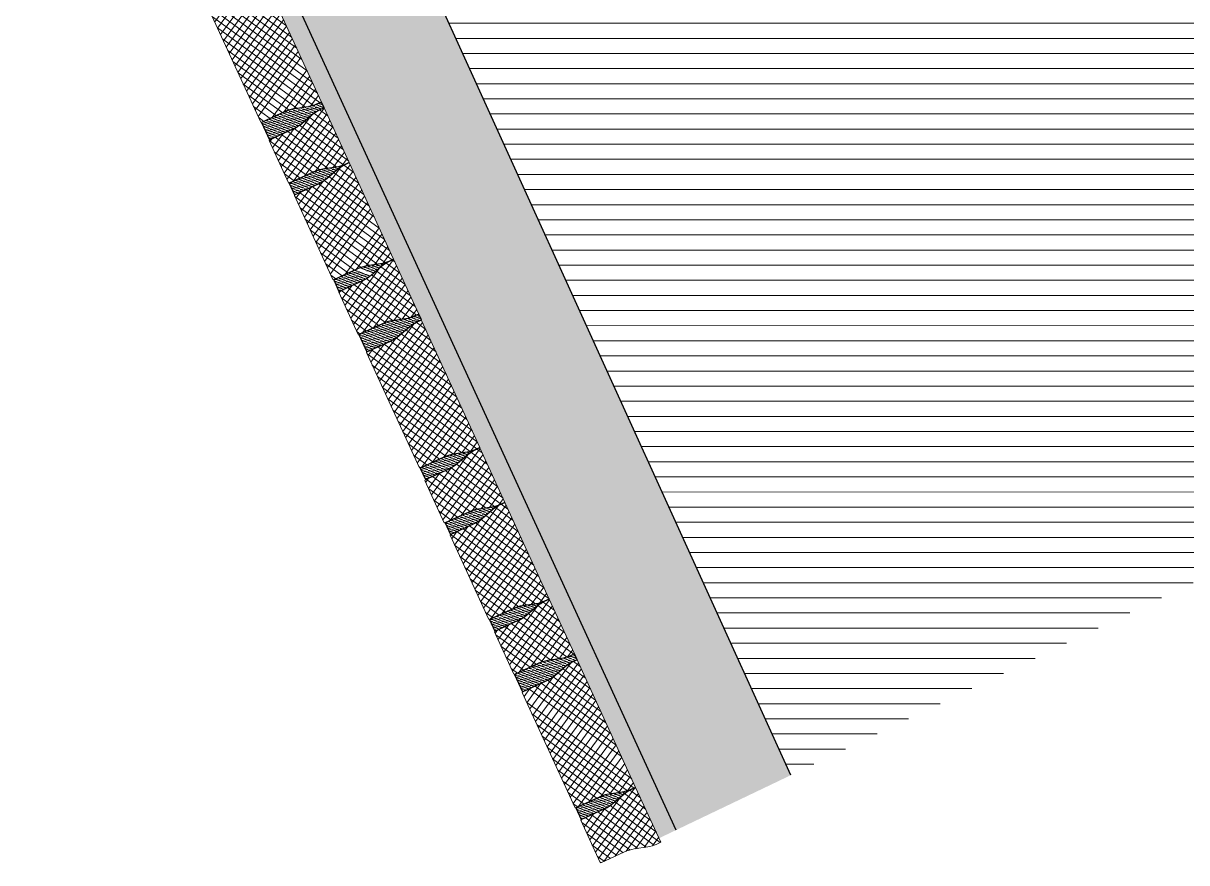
# Model space of a CAD drawing. Header units: metres. Extents: x 678805 to 1359287, y 2747329 to 5497370.
# Drawn here: x 679480.087 to 679481.92, y 2747428.498 to 2747429.82 of the extents above; entities that cross this region are included whole.
import ezdxf

# ---------------------------------------------------------------- set-up
doc = ezdxf.new("R2010")
doc.units = ezdxf.units.M
doc.layers.add('02-L-Waterfeatures 01', color=7, linetype='Continuous', true_color=0x4da6ff)
doc.layers.add('XREF_MON_WATERFEATURE$0$EIT_3 TR sorra', color=7, linetype='Continuous', true_color=0xd8ceb0)
doc.layers.add('XREF_MON_WATERFEATURE$0$-aux', color=50, linetype='Continuous', plot=False)
doc.layers.add('XREF_MON_WATERFEATURE$0$00_Aux', color=6, linetype='Continuous', plot=False)
for name, color, linetype, lineweight in [('XREF_MON_WATERFEATURE$0$1-CM', 7, 'Continuous', 0), ('XREF_MON_WATERFEATURE$0$3-TR Formigó', 252, 'Continuous', 0), ('XREF_MON_WATERFEATURE$0$3-TR terra compactada', 45, 'Continuous', 0)]:
    doc.layers.add(name, color=color, linetype=linetype, lineweight=lineweight)
doc.layers.add('XREF_MON_WATERFEATURE$0$3-TR tot_u', color=7, linetype='Continuous', lineweight=5, true_color=0x787878)
pattern_1 = [(28.36651767412221, (-0.006799234542995691, 0.0001065982505679131), (-0.004525423527668643, 0.00838129864014062), []), (118.3665176741222, (-0.006799234542995691, 0.0001065982505679131), (-0.00838129864014062, -0.004525423527668642), [])]
pattern_2 = [(43.53433976174453, (-27.94770544674248, -69.35027477773838), (0.001979249829790591, 0.006588501200225766), [0.008532812500000065, -0.001706562500000014, 0, -0.001706562500000014])]
pattern_3 = [(43.53433976174453, (-28.53628187719733, -69.34070813725702), (0.001979249829790591, 0.006588501200225766), [0.008532812500000065, -0.001706562500000014, 0, -0.001706562500000014])]

# ---------------------------------------------------------------- blocks, each defined once
blk = doc.blocks.new('XREF_MON_WATERFEATURE$0$Long Section P3')
at = {"layer": 'XREF_MON_WATERFEATURE$0$3-TR Formigó'}
h = blk.add_hatch(dxfattribs=at)
h.set_pattern_fill('ANSI37', color=256, scale=0.002999999999999998, angle=-16.63348232587779, style=0)
h.set_pattern_definition([(28.36651767412221, (-1.772610017564148, 0.02812982979230583), (-0.004525423527668643, 0.00838129864014062), []), (118.3665176741222, (-1.772610017564148, 0.02812982979230583), (-0.00838129864014062, -0.004525423527668642), [])])
edge = h.paths.add_edge_path()
edge.add_line((-0.9119346775114536, 0.451688488246873), (-0.911806199233979, 0.4598832631018013))
edge.add_arc((-0.9602178065106273, 0.4606422570068389), 0.04841755630394907, 359.1017942285715, 375.1008133549603)
edge.add_line((-0.913472160231322, 0.4732559125404805), (-0.9190929541364312, 0.4940863186493516))
edge.add_arc((-0.8639216283336282, 0.5089735242072493), 0.05714458962145588, 179.101793448223, 195.1008125745054, ccw=False)
edge.add_line((-0.9210591954179108, 0.5098693238105625), (-0.9204145148396492, 0.550989544717595))
edge.add_line((-0.9204145153053105, 0.5509895449504256), (-0.9212116245180368, 0.5510020428337157))
edge.add_line((-0.9212116249836981, 0.551002042600885), (-0.9211983918212354, 0.5518460154999048))
edge.add_line((-0.9211983913555741, 0.5518460157327354), (-0.994487180840224, 0.5529950321651995))
edge.add_line((-0.9944871813058853, 0.5529950319323689), (-0.9945004098117352, 0.5521510574035347))
edge.add_line((-0.9945004088804126, 0.5521510576363653), (-0.9952975171618164, 0.5521635585464537))
edge.add_line((-0.9952975171618164, 0.5521635583136231), (-0.9959421968087554, 0.5110433343797922))
edge.add_arc((-1.053079766221344, 0.5119391372427344), 0.0571445905328893, 343.1027714753686, 359.1017906016511, ccw=False)
edge.add_line((-0.9984022420831025, 0.4953297239262611), (-1.004673267714679, 0.4746857543941587))
edge.add_arc((-0.9583460101857781, 0.4606129133608192), 0.04841755528041929, 163.1027806995002, 179.1017998258892)
edge.add_line((-1.006757615599781, 0.461371902609244), (-1.006886092480272, 0.4531771312467754))
edge.add_line((-1.006886092480272, 0.453177131479606), (-0.9119346775114536, 0.4516884887125343))
h = blk.add_hatch(dxfattribs=at)
h.set_pattern_fill('ANSI37', color=256, scale=0.002999999999999998, angle=-16.63348232587779, style=0)
h.set_pattern_definition(pattern_1)
edge = h.paths.add_edge_path()
edge.add_line((-0.9119346747174859, 0.451688491506502), (-0.9118061996996403, 0.4598832628689706))
edge.add_arc((-0.8633945910260081, 0.459124268963933), 0.04841755770966581, 163.1027751376676, 179.1017942640566, ccw=False)
edge.add_line((-0.9097218504175544, 0.4731971158180386), (-0.9034508229233325, 0.4938410832546651))
edge.add_arc((-0.9581283498555422, 0.510450487723574), 0.05714459171840944, 343.1027801510499, 359.1017992773324)
edge.add_line((-0.9009907790459692, 0.5095546937081963), (-0.9003460989333689, 0.5506749146152288))
edge.add_line((-0.9003460998646915, 0.5506749146152288), (-0.8995489915832877, 0.5506624181289226))
edge.add_line((-0.8995489915832877, 0.5506624183617532), (-0.8995357602834702, 0.5515063919592649))
edge.add_line((-0.8995357602834702, 0.5515063924249262), (-0.6999888336285949, 0.5483779087662697))
edge.add_line((-0.6999888331629336, 0.5483779083006084), (-0.7000020653940737, 0.5475339340046048))
edge.add_line((-0.700002065859735, 0.5475339340046048), (-0.6992049589753151, 0.5475214403122663))
edge.add_line((-0.6992049585096538, 0.5475214400794357), (-0.699849636759609, 0.5064012166112661))
edge.add_arc((-0.6427120710723102, 0.5055054121185094), 0.05714458817085271, 179.1017885580582, 195.1008076843406)
edge.add_line((-0.6978833973407745, 0.4906182114500552), (-0.6922626043669879, 0.4697878009174019))
edge.add_arc((-0.7390082469210029, 0.4571741465479136), 0.04841755298349854, -0.8982052819158071, 15.10081384447318, ccw=False)
edge.add_line((-0.6905966433696449, 0.4564151528757066), (-0.6907251202501357, 0.4482203817460686))
edge.add_line((-0.6907251197844744, 0.4482203817460686), (-0.9119346742518246, 0.451688491506502))
h = blk.add_hatch(dxfattribs=at)
h.set_pattern_fill('ANSI37', color=256, scale=0.002999999999999998, angle=-16.63348232587779, style=0)
h.set_pattern_definition(pattern_1)
edge = h.paths.add_edge_path()
edge.add_line((-0.6807263498194516, 0.4480636317748576), (-0.6805978720076382, 0.4562584038358182))
edge.add_arc((-0.6321862614713609, 0.4554994085337967), 0.04841756044782791, 163.1027736409855, 179.1017927673744, ccw=False)
edge.add_line((-0.6785135227255523, 0.4695722570177168), (-0.6722424975596368, 0.4902162237558514))
edge.add_arc((-0.726920020300895, 0.5068256321828812), 0.05714458893010552, 343.1027763175358, 359.1017954438183)
edge.add_line((-0.6697824541479349, 0.5059298344422132), (-0.669137773104012, 0.547050055814907))
edge.add_line((-0.669137773104012, 0.547050055814907), (-0.6683406657539308, 0.547037560492754))
edge.add_line((-0.6683406648226082, 0.5470375602599233), (-0.6683274335227907, 0.5478815319947898))
edge.add_line((-0.6683274335227907, 0.5478815317619592), (-0.5950386459007859, 0.5467325143981725))
edge.add_line((-0.5950386463664472, 0.5467325146310031), (-0.5950518772006035, 0.5458885414991528))
edge.add_line((-0.5950518767349422, 0.5458885410334915), (-0.594254769384861, 0.5458760471083224))
edge.add_line((-0.594254769384861, 0.545876047341153), (-0.5948994504287839, 0.5047558245714754))
edge.add_arc((-0.5377618791535497, 0.5038600265979767), 0.057144593148737, 179.1017946980857, 195.1008138243681)
edge.add_line((-0.5929332091473043, 0.4889728182461113), (-0.587312416639179, 0.4681424077134579))
edge.add_arc((-0.6340580615215003, 0.4555287542752922), 0.04841755443689352, -0.898207491329515, 15.100811635059415, ccw=False)
edge.add_line((-0.5856464556418359, 0.4547697592061013), (-0.5857749325223267, 0.4465749887749553))
edge.add_line((-0.5857749325223267, 0.4465749887749553), (-0.6807263498194516, 0.4480636320076883))
h = blk.add_hatch(dxfattribs=at)
h.set_pattern_fill('ANSI37', color=256, scale=0.002999999999999998, angle=-16.63348232587779, style=0)
h.set_pattern_definition(pattern_1)
edge = h.paths.add_edge_path()
edge.add_line((-0.585774932987988, 0.4465749973896891), (-0.5856464542448521, 0.4547697687521577))
edge.add_arc((-0.5372348460368812, 0.4540107783395797), 0.04841755801858126, 163.1027792028177, 179.1017983292067, ccw=False)
edge.add_line((-0.5835621054284275, 0.4680836217012256), (-0.5772910797968507, 0.4887275886721909))
edge.add_arc((-0.6319686067290604, 0.5053369968663901), 0.05714459140949391, 343.1027767067233, 359.1017958330057)
edge.add_line((-0.57483103685081, 0.5044411993585527), (-0.5741863558068871, 0.5455614202655852))
edge.add_line((-0.5741863558068871, 0.5455614200327545), (-0.5733892484568059, 0.5455489233136177))
edge.add_line((-0.5733892489224672, 0.5455489235464483), (-0.5733760176226497, 0.5463928957469761))
edge.add_line((-0.5733760171569884, 0.5463928959798068), (-0.4275680645368993, 0.5441069300286472))
edge.add_line((-0.427568064071238, 0.5441069297958165), (-0.4275812963023782, 0.5432629543356597))
edge.add_line((-0.4275812963023782, 0.5432629545684904), (-0.4267841880209744, 0.5432504632044584))
edge.add_line((-0.4267841884866357, 0.5432504627387971), (-0.4274288695305586, 0.5021302385721356))
edge.add_arc((-0.3702913015149534, 0.5012344371061772), 0.0571445894146258, 179.1017917836053, 195.1008109098877)
edge.add_line((-0.4254626287147403, 0.486347233178094), (-0.4198418357409537, 0.4655168221797794))
edge.add_arc((-0.4665874801576138, 0.4529031673446298), 0.0484175546437238, -0.8982055266722, 15.100813599716787, ccw=False)
edge.add_line((-0.4181758752092719, 0.4521441736724228), (-0.418304352555424, 0.4439494046382606))
edge.add_line((-0.4183043516241014, 0.44394940440543), (-0.585774932987988, 0.4465749971568584))
h = blk.add_hatch(dxfattribs=at)
h.set_pattern_fill('ANSI37', color=256, scale=0.002999999999999998, angle=-16.63348232587779, style=0)
h.set_pattern_definition(pattern_1)
edge = h.paths.add_edge_path()
edge.add_line((-0.4183043516241014, 0.44394940440543), (-0.4181758756749332, 0.4521441750694066))
edge.add_arc((-0.3697642618790269, 0.4513851790688932), 0.04841756401245283, 163.1027722974158, 179.1017914238047, ccw=False)
edge.add_line((-0.4160915254615247, 0.4654580294154584), (-0.4098204993642867, 0.486101996852085))
edge.add_arc((-0.4644980211742222, 0.5027114062104374), 0.05714458753595363, 343.1027744007786, 359.1017935270611)
edge.add_line((-0.4073604550212622, 0.5018156066071242), (-0.4067157739773393, 0.5429358265828341))
edge.add_line((-0.4067157744430006, 0.5429358265828341), (-0.4059186684899032, 0.5429233317263424))
edge.add_line((-0.4059186680242419, 0.5429233314935118), (-0.4059054362587631, 0.5437673029955477))
edge.add_line((-0.4059054367244244, 0.5437673032283783), (-0.3326166491024196, 0.5426182872615755))
edge.add_line((-0.3326166486367583, 0.5426182870287448), (-0.3326298794709146, 0.5417743118014187))
edge.add_line((-0.3326298799365759, 0.5417743118014187), (-0.3318327725864947, 0.5417618199717253))
edge.add_line((-0.3318327721208334, 0.5417618204373866), (-0.3324774536304176, 0.5006415958050638))
edge.add_arc((-0.2753398879431188, 0.4997457962017506), 0.05714458796123079, 179.1017936556006, 195.100812781883)
edge.add_line((-0.330511212348938, 0.4848585906438529), (-0.3248904189094901, 0.4640281801111996))
edge.add_arc((-0.3716360619291663, 0.45141452527605), 0.04841755298349854, -0.8982052819158071, 15.10081384447318, ccw=False)
edge.add_line((-0.3232244588434696, 0.4506555313710123), (-0.3233529371209443, 0.442460760474205))
edge.add_line((-0.3233529361896217, 0.4424607607070357), (-0.4183043516241014, 0.44394940440543))
h = blk.add_hatch(dxfattribs=at)
h.set_pattern_fill('ANSI37', color=256, scale=0.002999999999999998, angle=-16.63348232587779, style=0)
h.set_pattern_definition(pattern_1)
edge = h.paths.add_edge_path()
edge.add_line((-0.3233582451939583, 0.4421218503266573), (-0.3232297697104514, 0.4503166219219565))
edge.add_arc((-0.2748181605711579, 0.449557629879564), 0.04841755827735494, 163.1027772467988, 179.1017963731877, ccw=False)
edge.add_line((-0.3211454199627042, 0.4636304744053632), (-0.3148743924684823, 0.4842744411434978))
edge.add_arc((-0.3695519212633371, 0.5008838463108987), 0.05714459254487207, 343.1027802807791, 359.1017994070615)
edge.add_line((-0.3124143509194255, 0.4999880527611822), (-0.3117696703411639, 0.541108273435384))
edge.add_line((-0.3117696698755026, 0.5411082732025534), (-0.3109725625254214, 0.5410957769490778))
edge.add_line((-0.3109725629910827, 0.5410957771819085), (-0.3109593312256038, 0.5419397505465895))
edge.add_line((-0.3109593307599425, 0.5419397505465895), (-0.1114124041050673, 0.5388112671207637))
edge.add_line((-0.1114124041050673, 0.5388112671207637), (-0.1114256363362074, 0.5379672925919294))
edge.add_line((-0.1114256363362074, 0.5379672925919294), (-0.1106285289861262, 0.5379547986667603))
edge.add_line((-0.1106285294517875, 0.5379547986667603), (-0.1112732086330652, 0.4968345758970826))
edge.add_arc((-0.05413564015179873, 0.4959387741982937), 0.05714459024473824, 179.1017916799165, 195.1008108061988)
edge.add_line((-0.1093069668859243, 0.4810515700373799), (-0.1036861734464765, 0.4602211599703878))
edge.add_arc((-0.1504318178631365, 0.4476075102575123), 0.04841755319312033, -0.8982112982660055, 15.100807828122981, ccw=False)
edge.add_line((-0.1020202143117785, 0.4468485114630312), (-0.102148690726608, 0.4386537407990545))
edge.add_line((-0.1021486911922693, 0.4386537412647158), (-0.3233582456596196, 0.4421218505594879))
h = blk.add_hatch(dxfattribs=at)
h.set_pattern_fill('ANSI37', color=256, scale=0.002999999999999998, angle=-16.63348232587779, style=0)
h.set_pattern_definition(pattern_1)
edge = h.paths.add_edge_path()
edge.add_line((-0.09214991983026266, 0.4384969903621823), (-0.09202144294977188, 0.4466917628888041))
edge.add_arc((-0.04360983101651073, 0.4459327661897987), 0.04841756153306448, 163.102771838079, 179.1017909644679, ccw=False)
edge.add_line((-0.08993709273636341, 0.4600056160707027), (-0.08366606710478663, 0.4806495828088373))
edge.add_arc((-0.1383435884490609, 0.4972589889075607), 0.05714458701840605, 343.1027777153764, 359.1017968416588)
edge.add_line((-0.08120602369308472, 0.4963631925638765), (-0.08056134264916182, 0.5374834144022316))
edge.add_line((-0.08056134264916182, 0.5374834148678929), (-0.0797642357647419, 0.5374709197785705))
edge.add_line((-0.07976423529908061, 0.5374709197785705), (-0.07975100353360176, 0.5383148905821145))
edge.add_line((-0.07975100446492434, 0.5383148903492838), (-0.006462216842919588, 0.5371658734511584))
edge.add_line((-0.006462216377258301, 0.5371658734511584), (-0.00647544814273715, 0.536321900319308))
edge.add_line((-0.006475448608398438, 0.5363219000864774), (-0.005678340792655945, 0.5363094063941389))
edge.add_line((-0.005678340792655945, 0.5363094063941389), (-0.006323020905256266, 0.4951891836244612))
edge.add_arc((0.05081455130130053, 0.4942933816928416), 0.05714459273507618, 179.1017913688502, 195.1008104951327)
edge.add_line((-0.004356779158115387, 0.4794061777647585), (0.001264014281332495, 0.4585757672321051))
edge.add_arc((-0.04548163153231144, 0.4459621149580926), 0.04841755506017584, -0.8982095783650266, 15.100809548023904, ccw=False)
edge.add_line((0.002929973881691694, 0.4452031182590872), (0.002801496535539627, 0.4370083478279412))
edge.add_line((0.002801496535539627, 0.4370083475951105), (-0.09214991983026266, 0.4384969903621823))
h = blk.add_hatch(dxfattribs=at)
h.set_pattern_fill('ANSI37', color=256, scale=0.002999999999999998, angle=-16.63348232587779, style=0)
h.set_pattern_definition(pattern_1)
edge = h.paths.add_edge_path()
edge.add_line((0.002801496535539627, 0.4370083562098444), (0.002929974813014269, 0.4452031273394823))
edge.add_arc((0.05134158488363028, 0.4444441350642592), 0.04841755910381773, 163.1027773999109, 179.1017965262999, ccw=False)
edge.add_line((0.005014324095100164, 0.4585169802885503), (0.01128534926101565, 0.4791609474923462))
edge.add_arc((-0.0433921767398715, 0.4957703535910696), 0.05714459115072004, 343.102778364022, 359.1017974903045)
edge.add_line((0.013745391741395, 0.4948745586443692), (0.01439007325097919, 0.5359947797842324))
edge.add_line((0.01439007371664047, 0.5359947797842324), (0.01518718106672168, 0.5359822830650955))
edge.add_line((0.01518718060106039, 0.5359822830650955), (0.01520041190087795, 0.5368262550327927))
edge.add_line((0.01520041190087795, 0.5368262545671314), (0.1610083649866283, 0.5345402881503105))
edge.add_line((0.1610083654522896, 0.5345402883831412), (0.1609951322898269, 0.5336963138543069))
edge.add_line((0.1609951318241656, 0.5336963136214763), (0.1617922401055694, 0.533683821093291))
edge.add_line((0.1617922401055694, 0.5336838213261217), (0.1611475595273077, 0.4925635973922908))
edge.add_arc((0.2182851261459291, 0.4916677961591631), 0.0571445877544003, 179.1017919909827, 195.1008111172652)
edge.add_line((0.1631138008087873, 0.4767805926967412), (0.1687345937825739, 0.4559501821640879))
edge.add_arc((0.1219889475032687, 0.4433365266304463), 0.0484175563039491, -0.8982057714284792, 15.10081335496028, ccw=False)
edge.add_line((0.170400554779917, 0.4425775327254087), (0.1702720778994262, 0.4343827632255852))
edge.add_line((0.1702720774337649, 0.4343827629927546), (0.00280149606987834, 0.4370083559770137))
h = blk.add_hatch(dxfattribs=at)
h.set_pattern_fill('ANSI37', color=256, scale=0.002999999999999998, angle=-16.63348232587779, style=0)
h.set_pattern_definition(pattern_1)
edge = h.paths.add_edge_path()
edge.add_line((0.1702720774337649, 0.4343827629927546), (0.1704005533829331, 0.4425775341223925))
edge.add_arc((0.2188121690414846, 0.4418185378890485), 0.04841756401245283, 163.1027722974158, 179.1017914238047, ccw=False)
edge.add_line((0.1724849049933255, 0.4558913882356137), (0.1787559315562248, 0.4765353554394096))
edge.add_arc((0.1240784078836441, 0.4931447606068105), 0.05714458675963244, 343.1027793726752, 359.1017984989577)
edge.add_line((0.1812159731052816, 0.4922489651944488), (0.1818606550805271, 0.5333691854029894))
edge.add_line((0.1818606555461884, 0.53336918563582), (0.182657761964947, 0.5333566903136671))
edge.add_line((0.1826577614992857, 0.5333566903136671), (0.1826709918677807, 0.5342006622813642))
edge.add_line((0.182670992333442, 0.5342006625141948), (0.2559597813524306, 0.5330516460817307))
edge.add_line((0.2559597813524306, 0.5330516458489001), (0.2559465491212904, 0.5322076710872352))
edge.add_line((0.2559465491212904, 0.5322076708544046), (0.2567436574026942, 0.53219517855905))
edge.add_line((0.2567436574026942, 0.53219517855905), (0.25609897589311, 0.4910749541595578))
edge.add_arc((0.3132365425117314, 0.4901791547890753), 0.05714458796123062, 179.1017936556006, 195.100812781883)
edge.add_line((0.2580652171745896, 0.4752919494640082), (0.2636860096827149, 0.4544615386985242))
edge.add_arc((0.216940370388329, 0.4418478824663907), 0.04841755069999099, -0.8982029501236752, 15.100816176265312, ccw=False)
edge.add_line((0.2653519711457193, 0.4410888913553208), (0.2652234933339059, 0.4328941206913441))
edge.add_line((0.2652234928682446, 0.4328941202256829), (0.1702720774337649, 0.4343827629927546))
h = blk.add_hatch(dxfattribs=at)
h.set_pattern_fill('ANSI37', color=256, scale=0.002999999999999998, angle=-16.63348232587779, style=0)
h.set_pattern_definition(pattern_1)
edge = h.paths.add_edge_path()
edge.add_line((0.2752222656272352, 0.4327373600099236), (0.2753507415764034, 0.4409321320708841))
edge.add_arc((0.3237623474560678, 0.440173136536032), 0.04841755466258845, 163.1027725691995, 179.1017916955885, ccw=False)
edge.add_line((0.2774350922554731, 0.4542459838557988), (0.2837061183527112, 0.4748899512924254))
edge.add_arc((0.2290285914205015, 0.4914993615821004), 0.05714459249473017, 343.1027751791537, 359.1017943054361)
edge.add_line((0.2861661622300744, 0.4906035622116178), (0.2868108423426747, 0.5317237831186503))
edge.add_line((0.2868108423426747, 0.531723783351481), (0.2876079496927559, 0.5317112863995135))
edge.add_line((0.2876079492270947, 0.5317112866323441), (0.2876211800612509, 0.5325552590657026))
edge.add_line((0.2876211805269122, 0.5325552588328719), (0.4871681081131101, 0.5294267758727074))
edge.add_line((0.4871681076474488, 0.5294267756398767), (0.4871548758819699, 0.5285828022751957))
edge.add_line((0.4871548768132925, 0.5285828022751957), (0.4879519841633737, 0.5285703085828573))
edge.add_line((0.4879519832320511, 0.5285703085828573), (0.4873073021881282, 0.4874500853475183))
edge.add_arc((0.5444448729977012, 0.4865542852785438), 0.05714459211179382, 179.1017931371567, 195.1008122634391)
edge.add_line((0.4892735444009304, 0.4716670794878155), (0.4948943369090557, 0.4508366687223315))
edge.add_arc((0.4481486938893795, 0.4382230141200125), 0.04841755298349854, -0.8982052819158071, 15.10081384447318, ccw=False)
edge.add_line((0.4965602969750762, 0.4374640202149749), (0.4964318205602467, 0.4292692497838289))
edge.add_line((0.496431821025908, 0.4292692500166595), (0.2752222660928965, 0.4327373602427542))
at = {"layer": 'XREF_MON_WATERFEATURE$0$3-TR terra compactada'}
h = blk.add_hatch(dxfattribs=at)
h.set_pattern_fill('LINE', color=256, scale=0.007499999999999998, angle=-115.5575462493651, style=0)
h.set_pattern_definition([(244.4424537506349, (0, 2.328306436538696e-10), (0.02148250488437958, -0.01027312708685177), [])])
h.paths.add_polyline_path([(21.2062756465748, 0.8865808742120862), (20.83054227521643, 0.2357915844768286), (15.68991379067302, 0.2357915849424899), (15.3597911875695, -0.3359975351486355), (10.27471554419026, -0.3359909378923476), (9.89259118726477, -0.9077734595630318), (4.270151617005467, -0.9077734604943544), (4.270151616539806, 1.006281063659117), (3.921244190540165, 1.006281063891947), (2.121245155576617, 0.4349742957856506), (2.121245155576617, -0.1980202572885901), (1.170754761435091, -0.1980202568229288), (1.170754756778479, 0.1844504361506552), (0.8449240075424314, 0.1870725806802511), (-1, 0.2227650315035135), (-1.000000000931323, -2.499999999301508), (33.51064929459244, -2.499999999534339), (33.51064929412678, 2.45641784905456), (28.92329469230026, 2.376082728151232), (28.92329469747826, 1.537370169302449), (26.17621750343576, 1.537370156729594), (25.80048412829638, 0.8865808739792556)])
at = {"layer": 'XREF_MON_WATERFEATURE$0$3-TR tot_u'}
h = blk.add_hatch(dxfattribs=at)
h.set_pattern_fill('AR-CONC', color=256, scale=0.0002499999999999997, angle=89.80773971934974)
h.set_pattern_definition([(158.0837823295707, (-46.38690143683925, 32.00601046322845), (-0.01034992793553192, 0.04453325438132491), [0.004762499999999992, -0.05238749999999993]), (103.0837823295707, (-46.38690143683925, 32.00601046322845), (-0.04266987824890729, -0.02320199440512261), [0.003809999999999992, -0.04191014604249987]), (208.5352270295707, (-46.38776392769068, 32.0097215550486), (-0.05301980429632716, 0.0213312604663262), [0.004047502199999992, -0.04452256114999992]), (154.2679823295707, (-46.39897410292178, 32.00206828978844), (-0.0110448357776689, 0.06768474227591344), [0.007143749999999993, -0.07858124999999991]), (204.7193399395706, (-46.39989451039582, 32.00770867732354), (-0.07722404145642281, 0.03721858468592869), [0.006071255784999988, -0.06678390203999984]), (99.26793349957069, (-46.39897410292178, 32.00206828978844), (-0.07722404145457165, 0.0372185846900767), [0.005714991767499991, -0.06286493297999986]), (129.0837823295707, (-46.39792702300474, 32.00909016444348), (0.01253786099205835, 0.04396726557057464), [0.004762499999999995, -0.05238749999999995]), (74.08378232957075, (-46.39792702300474, 32.00909016444348), (-0.04856838864986673, 0.0003939825065855523), [0.003809999999999993, -0.0419099999999999]), (179.5352273295707, (-46.39688220061362, 32.01275410386734), (-0.03603052785750246, 0.04436124792304512), [0.004047502199999997, -0.04452248439999996]), (145.5837823295707, (-46.38690143683925, 32.00601046322845), (-0.0203342630487983, -0.005827617486355467), [0, -0.04140199999999993, 0, -0.04254499999999994, 0, -0.04206874999999993]), (115.5837823295708, (-46.38690143683925, 32.00601046322845), (-0.02899333350613297, 0.008105556212077404), [0, -0.02425699999999995, 0, -0.04044949999999991, 0, -0.01603374999999996]), (75.58378232957075, (-46.38250591279939, 31.992549440125), (-0.009160638869954671, 0.03266778911763505), [0, -0.01587499999999993, 0, -0.04952999999999987, 0, -0.06572249999999974]), (65.58378232957077, (-46.38053482538089, 31.9865131075494), (-0.01753772615486432, 0.03322989185717411), [0, -0.02063749999999998, 0, -0.03289299999999996, 0, -0.04667249999999995])])
h.paths.add_polyline_path([(-0.9999999995343387, 0.4233104879967868), (-1, 0.2227650317363441), (0.8453770782798529, 0.1870638080872595), (0.8538740943185985, 0.3938896975014359)])
at = {"layer": 'XREF_MON_WATERFEATURE$0$EIT_3 TR sorra'}
h = blk.add_hatch(dxfattribs=at)
h.set_pattern_fill('ANSI36', color=256, scale=0.001075000000000009, angle=-1.465660238255363, style=0, double=1)
h.set_pattern_definition(pattern_3)
edge = h.paths.add_edge_path()
edge.add_line((-0.9119347324594855, 0.4516850141808391), (-0.9118062555789948, 0.4598797848448157))
edge.add_arc((-0.8633946478366852, 0.4591207897756249), 0.04841755714280951, 163.102773028675, 179.1017921547869, ccw=False)
edge.add_line((-0.9097219053655863, 0.4731936368625611), (-0.9034508806653321, 0.493837607325986))
edge.add_arc((-0.9581284048035741, 0.5104470138903707), 0.05714458867155889, 343.1027779748667, 359.1017971010851)
edge.add_line((-0.9009908377192914, 0.5095512175466865), (-0.9003461021929979, 0.5506749155465513))
edge.add_line((-0.9003461017273366, 0.5506749160122126), (-0.9204145148396492, 0.5509895451832563))
edge.add_line((-0.9204145153053105, 0.5509895449504256), (-0.9210592489689589, 0.5098658478818834))
edge.add_arc((-0.8639216781593859, 0.5089700461830944), 0.05714459273497541, 179.101791368836, 195.1008104951469)
edge.add_line((-0.9190930076874793, 0.4940828415565193), (-0.9134722137823701, 0.4732524333521724))
edge.add_arc((-0.9602178512141109, 0.4606387810781598), 0.04841754696640919, -0.8982063898376964, 15.100812736375076, ccw=False)
edge.add_line((-0.9118062537163496, 0.4598797867074609), (-0.9119347319938242, 0.4516850137151778))
h = blk.add_hatch(dxfattribs=at)
h.set_pattern_fill('ANSI36', color=256, scale=0.001075000000000009, angle=-1.465660238255363, style=0, double=1)
h.set_pattern_definition(pattern_3)
edge = h.paths.add_edge_path()
edge.add_line((-0.6907251756638288, 0.4482169053517282), (-0.680726405698806, 0.4480601442046463))
edge.add_line((-0.6807264061644673, 0.4480601439718157), (-0.6805979292839766, 0.4562549167312682))
edge.add_arc((-0.6321863266639411, 0.4554959191009402), 0.0484175516163438, 163.1027700008697, 179.1017891269816, ccw=False)
edge.add_line((-0.6785135776735842, 0.469568767817691), (-0.6722425548359752, 0.4902127387467772))
edge.add_arc((-0.726920073851943, 0.5068221490364522), 0.0571445844891033, 343.1027722245949, 359.1017913508133)
edge.add_line((-0.669782510958612, 0.5059263473376632), (-0.669137776363641, 0.5470500565133989))
edge.add_line((-0.669137776363641, 0.5470500567462295), (-0.6992049599066377, 0.547521447064355))
edge.add_line((-0.6992049599066377, 0.547521447064355), (-0.6998496926389635, 0.5063977383542806))
edge.add_arc((-0.6427121227607131, 0.5055019345600158), 0.05714459169803256, 179.101789807907, 195.1008089342178)
edge.add_line((-0.6978834522888064, 0.4906147320289165), (-0.6922626583836973, 0.4697843238245696))
edge.add_arc((-0.7390082976780832, 0.4571706743445247), 0.04841754904308657, -0.8982106862874275, 15.100808439925402, ccw=False)
edge.add_line((-0.6905966983176768, 0.4564116762485355), (-0.6907251751981676, 0.4482169051188976))
edge.add_line((-0.6907251756638288, 0.4482169053517282), (-0.680726405698806, 0.4480601442046463))
h = blk.add_hatch(dxfattribs=at)
h.set_pattern_fill('ANSI36', color=256, scale=0.001075000000000009, angle=-1.465660238255363, style=0, double=1)
h.set_pattern_definition(pattern_3)
edge = h.paths.add_edge_path()
edge.add_line((-0.585774989798665, 0.446571501204744), (-0.5856465129181743, 0.4547662723343819))
edge.add_arc((-0.5372349079698324, 0.454007277963683), 0.04841755357818455, 163.1027743722448, 179.1017934983568, ccw=False)
edge.add_line((-0.5835621622391045, 0.4680801231879741), (-0.5772911375388503, 0.4887240934185684))
edge.add_arc((-0.6319686635397375, 0.5053335034754127), 0.0571445916684946, 343.1027750494566, 359.101794175675)
edge.add_line((-0.5748310945928097, 0.5044377043377608), (-0.5741863609291613, 0.5455614204984158))
edge.add_line((-0.5741863604635, 0.5455614204984158), (-0.59425477264449, 0.5458760515321046))
edge.add_line((-0.59425477264449, 0.5458760515321046), (-0.5948995067737997, 0.5047523349057883))
edge.add_arc((-0.5377619341015816, 0.5038565346039832), 0.05714459460203104, 179.1017928260762, 195.1008119523871)
edge.add_line((-0.5929332645609975, 0.4889693283475935), (-0.5873124715872109, 0.4681389192119241))
edge.add_arc((-0.6340581034310162, 0.4555252625141293), 0.04841754260622466, -0.8981997615949808, 15.100819364617792, ccw=False)
edge.add_line((-0.5856465101242065, 0.4547662737313658), (-0.5857749879360199, 0.4465714993420988))
h = blk.add_hatch(dxfattribs=at)
h.set_pattern_fill('ANSI36', color=256, scale=0.001075000000000009, angle=-1.465660238255363, style=0, double=1)
h.set_pattern_definition(pattern_3)
edge = h.paths.add_edge_path()
edge.add_line((-0.4183044098317623, 0.443945906823501), (-0.4181759310886264, 0.4521406777203083))
edge.add_arc((-0.3697643238119781, 0.4513816784601659), 0.04841755600743159, 163.1027688104124, 179.1017879365243, ccw=False)
edge.add_line((-0.4160915799438953, 0.465454529505223), (-0.4098205561749637, 0.4860985011328012))
edge.add_arc((-0.4644980798475444, 0.5027079039718956), 0.05714458732754887, 343.1027811597352, 359.1018002859537)
edge.add_line((-0.4073605141602457, 0.5018121113535017), (-0.4067157786339521, 0.542935827979818))
edge.add_line((-0.4067157786339521, 0.542935827979818), (-0.4267841908149421, 0.5432504583150148))
edge.add_line((-0.4267841903492808, 0.5432504580821842), (-0.4274289249442518, 0.502126740757376))
edge.add_arc((-0.3702913587912917, 0.5012309460435063), 0.05714458858162109, 179.10179864944, 195.1008177757508)
edge.add_line((-0.4254626813344657, 0.4863437358289957), (-0.4198418892920017, 0.4655133271589875))
edge.add_arc((-0.4665875295177102, 0.4528996695298702), 0.04841755007723836, -0.8982008629998859, 15.100818263212886, ccw=False)
edge.add_line((-0.4181759287603199, 0.4521406800486147), (-0.4183044084347785, 0.4439459054265171))
h = blk.add_hatch(dxfattribs=at)
h.set_pattern_fill('ANSI36', color=256, scale=0.001075000000000009, angle=-1.465660238255363, style=0, double=1)
h.set_pattern_definition(pattern_2)
edge = h.paths.add_edge_path()
edge.add_line((-0.3233583024702966, 0.4421183730009943), (-0.3232298246584833, 0.450313143664971))
edge.add_arc((-0.2748182192444801, 0.4495541511569172), 0.04841755497233646, 163.1027766344884, 179.1017957606004, ccw=False)
edge.add_line((-0.3211454758420587, 0.4636269954498857), (-0.3148744511418045, 0.4842709661461413))
edge.add_arc((-0.3695519757457078, 0.5008803743403405), 0.05714458975679507, 343.1027764472969, 359.1017955735155)
edge.add_line((-0.3124144077301025, 0.4999845765996724), (-0.3117696726694703, 0.5411082743667066))
edge.add_line((-0.3117696731351316, 0.5411082745995373), (-0.3318380857817829, 0.5414229040034115))
edge.add_line((-0.3318380853161216, 0.5414229037705809), (-0.3324828194454312, 0.5002992060035467))
edge.add_arc((-0.2753452509641647, 0.499403404770419), 0.05714459024463753, 179.1017916799022, 195.1008108062131)
edge.add_line((-0.3305165786296129, 0.4845162003766745), (-0.3248957842588425, 0.463685791939497))
edge.add_arc((-0.3716414207592607, 0.4510721412952989), 0.04841754592946621, -0.8982082321172129, 15.100810894095673, ccw=False)
edge.add_line((-0.323229824192822, 0.4503131455276161), (-0.3233583020046353, 0.442118372535333))
h = blk.add_hatch(dxfattribs=at)
h.set_pattern_fill('ANSI36', color=256, scale=0.001075000000000009, angle=-1.465660238255363, style=0, double=1)
h.set_pattern_definition(pattern_2)
edge = h.paths.add_edge_path()
edge.add_line((-0.1021487456746399, 0.4386502644047141), (-0.09214997570961714, 0.4384935032576323))
edge.add_line((-0.09214997570961714, 0.4384935034904629), (-0.09202149882912636, 0.4466882757842541))
edge.add_arc((-0.04360989481210709, 0.4459292807150632), 0.04841755275172178, 163.1027742191326, 179.1017933452445, ccw=False)
edge.add_line((-0.08993714954704046, 0.4600021268706769), (-0.08366612531244755, 0.4806460971012712))
edge.add_arc((-0.1383436461910605, 0.4972555041313171), 0.05714458645094391, 343.1027759283804, 359.1017950545987)
edge.add_line((-0.08120608190074563, 0.4963597066234797), (-0.08056134637445211, 0.5374834153335541))
edge.add_line((-0.08056134544312954, 0.5374834148678929), (-0.1106285294517875, 0.5379548051860183))
edge.add_line((-0.11062853038311, 0.5379548051860183), (-0.1112732640467584, 0.4968310967087745))
edge.add_arc((-0.05413569556549191, 0.4959352954756469), 0.05714459024463731, 179.1017916799022, 195.1008108062131)
edge.add_line((-0.1093070222996175, 0.4810480910819024), (-0.1036862283945084, 0.4602176824118942))
edge.add_arc((-0.1504318695515394, 0.4476040313020349), 0.04841755008002947, -0.8982088440080247, 15.100810282204918, ccw=False)
edge.add_line((-0.1020202692598104, 0.4468450353015214), (-0.1021487461403012, 0.4386502646375448))
edge.add_line((-0.1021487456746399, 0.4386502644047141), (-0.09214997570961714, 0.4384935032576323))
h = blk.add_hatch(dxfattribs=at)
h.set_pattern_fill('ANSI36', color=256, scale=0.001075000000000009, angle=-1.465660238255363, style=0, double=1)
h.set_pattern_definition(pattern_2)
edge = h.paths.add_edge_path()
edge.add_line((0.002801441587507725, 0.4370048600248992), (0.002929918002337217, 0.4451996309217066))
edge.add_arc((0.05134152201935649, 0.4444406384136528), 0.04841755414587366, 163.1027764813761, 179.1017956074881, ccw=False)
edge.add_line((0.005014266818761826, 0.45851348224096), (0.01128529198467731, 0.4791574524715543))
edge.add_arc((-0.04339223448187113, 0.4957668606657535), 0.05714459140972068, 343.1027767067553, 359.1017958329738)
edge.add_line((0.01374533539637923, 0.494871063856408), (0.0143900690600276, 0.535994780017063))
edge.add_line((0.01439006859436631, 0.5359947795514017), (-0.005678343586623669, 0.5363094105850905))
edge.add_line((-0.005678343120962381, 0.5363094108179212), (-0.006323076784610747, 0.4951856934931129))
edge.add_arc((0.05081449635326862, 0.4942898929584771), 0.05714459460203085, 179.1017928260762, 195.100811952387)
edge.add_line((-0.004356835503131151, 0.4794026867020875), (0.001263957470655441, 0.45857227826491))
edge.add_arc((-0.04548167390748858, 0.445958622964099), 0.04841754239939414, -0.8982017262528075, 15.100817399960022, ccw=False)
edge.add_line((0.002929919399321079, 0.4451996327843517), (0.002801442053169012, 0.4370048579294235))
h = blk.add_hatch(dxfattribs=at)
h.set_pattern_fill('ANSI36', color=256, scale=0.001075000000000009, angle=-1.465660238255363, style=0, double=1)
h.set_pattern_definition(pattern_2)
edge = h.paths.add_edge_path()
edge.add_line((0.1702720201574266, 0.4343792654108256), (0.1704004984349012, 0.4425740363076329))
edge.add_arc((0.2188121057115495, 0.4418150375131518), 0.04841755683389435, 163.1027689635247, 179.1017880896367, ccw=False)
edge.add_line((0.1724848495796323, 0.4558878883253783), (0.1787558738142252, 0.4765318597201258))
edge.add_arc((0.1240783506073058, 0.4931412625592202), 0.05714458650108588, 343.1027810300061, 359.1018001562246)
edge.add_line((0.181215915363282, 0.492245469475165), (0.1818606508895755, 0.5333691865671426))
edge.add_line((0.1818606508895755, 0.5333691867999732), (0.1617922377772629, 0.5336838166695088))
edge.add_line((0.1617922387085855, 0.5336838162038475), (0.1611475045792758, 0.4925600993447005))
edge.add_arc((0.2182850721292198, 0.4916643050964922), 0.05714458941173355, 179.1017985457511, 195.1008176720619)
edge.add_line((0.163113746792078, 0.476777094649151), (0.1687345379032195, 0.4559466862119734))
edge.add_arc((0.1219889000058174, 0.443333025323227), 0.04841755049089948, -0.8981969336850284, 15.1008221925278, ccw=False)
edge.add_line((0.1704005016945302, 0.44257403886877), (0.170272022485733, 0.4343792642466724))
h = blk.add_hatch(dxfattribs=at)
h.set_pattern_fill('ANSI36', color=256, scale=0.001075000000000009, angle=-1.465660238255363, style=0, double=1)
h.set_pattern_definition(pattern_2)
edge = h.paths.add_edge_path()
edge.add_line((0.2652234397828579, 0.4328906217124313), (0.2752222078852355, 0.432733862195164))
edge.add_line((0.2752222074195743, 0.4327338619623333), (0.2753506856970489, 0.4409286335576326))
edge.add_arc((0.3237622901797295, 0.4401696391869336), 0.04841755357818455, 163.1027743722448, 179.1017934983568, ccw=False)
edge.add_line((0.2774350363761187, 0.4542424853425473), (0.2837060615420341, 0.4748864567372948))
edge.add_arc((0.2290285401977599, 0.4914958637673408), 0.05714458645094391, 343.1027759283804, 359.1017950545987)
edge.add_line((0.2861661044880748, 0.4906000660266727), (0.286810839548707, 0.5317237842828035))
edge.add_line((0.2868108400143683, 0.5317237840499729), (0.2567436564713717, 0.5321951743680984))
edge.add_line((0.2567436560057104, 0.5321951743680984), (0.256098922342062, 0.4910714563447982))
edge.add_arc((0.3132364922203124, 0.4901756530161947), 0.05714459086791972, 179.1017899115957, 195.1008090379066)
edge.add_line((0.258065162692219, 0.4752884504850954), (0.2636859552003443, 0.4544580422807485))
edge.add_arc((0.2169403163716197, 0.4418443900067359), 0.04841754862663446, -0.898206634594203, 15.100812491618626, ccw=False)
edge.add_line((0.2653519161976874, 0.4410853951703757), (0.2652234402485192, 0.4328906214796007))
edge.add_line((0.2652234397828579, 0.4328906217124313), (0.2752222078852355, 0.432733862195164))
h = blk.add_hatch(dxfattribs=at)
h.set_pattern_fill('ANSI36', color=256, scale=0.001075000000000009, angle=-1.483241872390413, style=0, double=1)
h.set_pattern_definition([(61.79280073783064, (23.4638829366304, 248.3355539313052), (-0.0001846038072497815, 0.006876896057703018), [0.008532812500000072, -0.001706562500000014, 0, -0.001706562500000014])])
h.paths.add_polyline_path([(0.8538740943185985, 0.3938896975014359), (0.8538761050440371, 0.4236630152445287), (-1, 0.453069171635434), (-0.9999999995343387, 0.4233104879967868)])
at = {"layer": 'XREF_MON_WATERFEATURE$0$-aux'}
for points in [[(-0.911934731528163, 0.4516850134823471), (-0.9119347324594855, 0.4516850141808391), (-0.9118062555789948, 0.4598797850776464, -0.06992251114754273), (-0.9097219053655863, 0.4731936368625611), (-0.9034508801996708, 0.4938376075588167, 0.06992251114800961), (-0.9009908377192914, 0.5095512175466865), (-0.9003461017273366, 0.5506749160122126), (-0.9204145153053105, 0.5509895449504256), (-0.9210592489689589, 0.5098658478818834, 0.0699225111484148), (-0.9190930076874793, 0.4940828415565193), (-0.9134722137823701, 0.473252433585003, -0.06992251114798485), (-0.9118062537163496, 0.4598797867074609), (-0.911934731528163, 0.4516850134823471), (-0.9119347324594855, 0.4516850141808391)], [(-0.6907251756638288, 0.4482169053517282), (-0.6807264061644673, 0.4480601439718157), (-0.6805979288183153, 0.4562549169640988, -0.06992251114754273), (-0.6785135776735842, 0.469568767817691), (-0.6722425557672977, 0.4902127382811159, 0.06992251114800961), (-0.669782510958612, 0.5059263473376632), (-0.669137776363641, 0.5470500567462295), (-0.6992049599066377, 0.547521447064355), (-0.6998496917076409, 0.5063977378886193, 0.0699225111484148), (-0.6978834522888064, 0.4906147320289165), (-0.692262657918036, 0.4697843238245696, -0.06992251114798485), (-0.6905966983176768, 0.4564116762485355), (-0.6907251756638288, 0.4482169053517282), (-0.6807264061644673, 0.4480601439718157)], [(-0.5857749879360199, 0.4465714995749295), (-0.585774989798665, 0.446571501204744), (-0.5856465129181743, 0.4547662718687207, -0.06992251114754273), (-0.5835621622391045, 0.4680801231879741), (-0.5772911380045116, 0.488724093651399, 0.06992251114800961), (-0.5748310945928097, 0.5044377043377608), (-0.5741863604635, 0.5455614204984158), (-0.59425477264449, 0.5458760515321046), (-0.594899507239461, 0.504752335138619, 0.0699225111484148), (-0.5929332645609975, 0.4889693283475935), (-0.5873124725185335, 0.4681389189790934, -0.06992251114798485), (-0.5856465101242065, 0.4547662737313658), (-0.5857749879360199, 0.4465714995749295), (-0.585774989798665, 0.446571501204744)], [(-0.4183044089004397, 0.4439459054265171), (-0.4183044098317623, 0.443945906823501), (-0.4181759310886264, 0.4521406774874777, -0.06992251114754273), (-0.4160915799438953, 0.465454529505223), (-0.409820556640625, 0.4860985006671399, 0.06992251114800961), (-0.4073605141602457, 0.5018121113535017), (-0.4067157786339521, 0.542935827979818), (-0.4267841903492808, 0.5432504580821842), (-0.4274289258755744, 0.5021267405245453, 0.0699225111484148), (-0.4254626813344657, 0.4863437358289957), (-0.4198418902233243, 0.4655133271589875, -0.06992251114798485), (-0.4181759287603199, 0.4521406800486147), (-0.4183044089004397, 0.4439459054265171), (-0.4183044098317623, 0.443945906823501)], [(-0.3233583010733128, 0.4421183727681637), (-0.3233583024702966, 0.4421183730009943), (-0.3232298251241446, 0.450313143664971, -0.06992251114754273), (-0.3211454758420587, 0.4636269954498857), (-0.3148744511418045, 0.4842709659133106, 0.06992251114800961), (-0.3124144077301025, 0.4999845765996724), (-0.3117696731351316, 0.5411082745995373), (-0.3318380853161216, 0.5414229037705809), (-0.3324828194454312, 0.5002992062363774, 0.0699225111484148), (-0.3305165786296129, 0.4845162003766745), (-0.3248957837931812, 0.4636857921723276, -0.06992251114798485), (-0.323229824192822, 0.4503131455276161), (-0.3233583010733128, 0.4421183727681637), (-0.3233583024702966, 0.4421183730009943)], [(-0.1021487456746399, 0.4386502644047141), (-0.09214997570961714, 0.4384935034904629), (-0.09202149882912636, 0.4466882755514234, -0.06992251114754273), (-0.08993714954704046, 0.4600021268706769), (-0.08366612484678626, 0.4806460968684405, 0.06992251114800961), (-0.08120608190074563, 0.4963597066234797), (-0.08056134544312954, 0.5374834148678929), (-0.11062853038311, 0.5379548051860183), (-0.1112732635810971, 0.4968310969416052, 0.0699225111484148), (-0.1093070222996175, 0.4810480910819024), (-0.1036862279288471, 0.4602176824118942, -0.06992251114798485), (-0.1020202692598104, 0.4468450353015214), (-0.1021487456746399, 0.4386502644047141), (-0.09214997570961714, 0.4384935034904629)], [(0.002801441587507725, 0.4370048581622541), (0.002801441587507725, 0.4370048600248992), (0.00292991753667593, 0.4451996309217066, -0.06992251114754273), (0.005014266818761826, 0.45851348224096), (0.01128529198467731, 0.4791574527043849, 0.06992251114800961), (0.01374533539637923, 0.494871063856408), (0.01439006859436631, 0.5359947795514017), (-0.005678343120962381, 0.5363094108179212), (-0.006323076784610748, 0.4951856934931129, 0.0699225111484148), (-0.004356835503131151, 0.4794026867020875), (0.001263957936316729, 0.4585722784977406, -0.06992251114798485), (0.002929919399321079, 0.4451996327843517), (0.002801441587507725, 0.4370048581622541), (0.002801441587507725, 0.4370048600248992)], [(0.1702720215544105, 0.4343792640138417), (0.1702720201574266, 0.4343792654108256), (0.1704004984349012, 0.4425740370061249, -0.06992251114754273), (0.1724848495796323, 0.4558878883253783), (0.1787558738142252, 0.4765318599529564, 0.06992251114800961), (0.181215915363282, 0.492245469475165), (0.1818606508895755, 0.5333691867999732), (0.1617922387085855, 0.5336838162038475), (0.1611475041136146, 0.4925601000431925, 0.0699225111484148), (0.163113746792078, 0.476777094649151), (0.1687345383688807, 0.4559466859791428, -0.06992251114798485), (0.1704005016945302, 0.44257403886877), (0.1702720215544105, 0.4343792640138417), (0.1702720201574266, 0.4343792654108256)], [(0.2652234397828579, 0.4328906217124313), (0.2752222074195743, 0.4327338619623333), (0.2753506866283715, 0.4409286335576326, -0.06992251114754273), (0.2774350363761187, 0.4542424853425473), (0.2837060615420341, 0.4748864565044641, 0.06992251114800961), (0.2861661044880748, 0.4906000660266727), (0.2868108400143683, 0.5317237840499729), (0.2567436560057104, 0.5321951743680984), (0.256098922342062, 0.4910714565776289, 0.0699225111484148), (0.258065162692219, 0.4752884504850954), (0.2636859561316669, 0.4544580422807485, -0.06992251114798485), (0.2653519161976874, 0.4410853951703757), (0.2652234397828579, 0.4328906217124313), (0.2752222074195743, 0.4327338619623333)]]:
    blk.add_lwpolyline(points, format="xyb", dxfattribs=at)
at = {"layer": 'XREF_MON_WATERFEATURE$0$00_Aux'}
for points in [[(-0.9999999995343387, 0.4233104879967868), (0.8538740943185985, 0.3938896975014359)], [(-1, 0.2227650317363441), (0.8453770782798529, 0.1870638080872595)]]:
    blk.add_lwpolyline(points, dxfattribs=at)
at = {"layer": 'XREF_MON_WATERFEATURE$0$1-CM'}
for points in [[(-0.9119346775114536, 0.451688488246873), (-0.9118061996996403, 0.4598832631018013, 0.06992251114875708), (-0.913472160231322, 0.4732559125404805), (-0.9190929541364312, 0.494086318416521, -0.0699225111482901), (-0.9210591954179108, 0.5098693238105625), (-0.9204145153053105, 0.5509895449504256), (-0.9212116249836981, 0.551002042600885), (-0.9211983913555741, 0.5518460157327354), (-0.9944871813058853, 0.5529950319323689), (-0.9945004088804126, 0.5521510576363653), (-0.9952975171618164, 0.5521635583136231), (-0.9959421972744167, 0.5110433346126229, -0.0699225111482901), (-0.9984022420831025, 0.4953297239262611), (-1.004673267714679, 0.4746857543941587, 0.06992251114875708), (-1.006757615599781, 0.461371902609244), (-1.006886092480272, 0.453177131479606)], [(-0.9119346747174859, 0.451688491506502), (-0.9118061996996403, 0.45988326263614, -0.06992251114875708), (-0.9097218504175544, 0.4731971158180386), (-0.9034508224576712, 0.4938410830218345, 0.0699225111482901), (-0.9009907790459692, 0.5095546937081963), (-0.9003460998646915, 0.5506749146152288), (-0.8995489915832877, 0.5506624183617532), (-0.8995357602834702, 0.5515063924249262), (-0.6999888331629336, 0.5483779083006084), (-0.700002065859735, 0.5475339340046048), (-0.6992049585096538, 0.5475214400794357), (-0.6998496372252703, 0.5064012168440968, 0.0699225111482901), (-0.6978833973407745, 0.4906182114500552), (-0.6922626039013267, 0.4697878011502326, -0.06992251114875708), (-0.6905966433696449, 0.4564151528757066), (-0.6907251197844744, 0.4482203817460686)], [(-0.6807263498194516, 0.4480636317748576), (-0.6805978724732995, 0.4562584043014795, -0.06992251114875708), (-0.6785135227255523, 0.4695722570177168), (-0.6722424970939755, 0.4902162237558514, 0.0699225111482901), (-0.6697824541479349, 0.5059298344422132), (-0.669137773104012, 0.547050055814907), (-0.6683406648226082, 0.5470375602599233), (-0.6683274335227907, 0.5478815317619592), (-0.5950386463664472, 0.5467325146310031), (-0.5950518767349422, 0.5458885410334915), (-0.594254769384861, 0.545876047341153), (-0.5948994513601065, 0.5047558245714754, 0.0699225111482901), (-0.5929332091473043, 0.4889728182461113), (-0.5873124161735177, 0.4681424079462886, -0.06992251114875708), (-0.5856464556418359, 0.4547697592061013), (-0.5857749325223267, 0.4465749887749553)], [(-0.585774932987988, 0.4465749973896891), (-0.5856464551761746, 0.4547697689849883, -0.06992251114875708), (-0.5835621054284275, 0.4680836217012256), (-0.577291080262512, 0.4887275882065296, 0.0699225111482901), (-0.57483103685081, 0.5044411993585527), (-0.5741863558068871, 0.5455614200327545), (-0.5733892489224672, 0.5455489235464483), (-0.5733760171569884, 0.5463928959798068), (-0.427568064071238, 0.5441069297958165), (-0.4275812963023782, 0.5432629545684904), (-0.4267841884866357, 0.5432504627387971), (-0.4274288695305586, 0.5021302388049662, 0.0699225111482901), (-0.4254626287147403, 0.486347233178094), (-0.4198418348096311, 0.4655168221797794, -0.06992251114875708), (-0.4181758752092719, 0.4521441736724228), (-0.4183043516241014, 0.44394940440543)], [(-0.4183043516241014, 0.44394940440543), (-0.4181758761405945, 0.4521441750694066, -0.06992251114875708), (-0.4160915254615247, 0.4654580294154584), (-0.4098204993642867, 0.486101996852085, 0.0699225111482901), (-0.4073604550212622, 0.5018156066071242), (-0.4067157744430006, 0.5429358265828341), (-0.4059186680242419, 0.5429233314935118), (-0.4059054367244244, 0.5437673032283783), (-0.3326166486367583, 0.5426182870287448), (-0.3326298799365759, 0.5417743118014187), (-0.3318327721208334, 0.5417618204373866), (-0.3324774536304176, 0.5006415953394026, 0.0699225111482901), (-0.330511212348938, 0.4848585906438529), (-0.3248904189094901, 0.464028179878369, -0.06992251114875708), (-0.3232244588434696, 0.4506555313710123), (-0.3233529361896217, 0.4424607607070357)], [(-0.3233582451939583, 0.4421218503266573), (-0.3232297701761127, 0.4503166216891259, -0.06992251114875708), (-0.3211454199627042, 0.4636304744053632), (-0.3148743929341435, 0.4842744411434978, 0.0699225111482901), (-0.3124143509194255, 0.4999880527611822), (-0.3117696698755026, 0.5411082732025534), (-0.3109725629910827, 0.5410957771819085), (-0.3109593307599425, 0.5419397505465895), (-0.1114124041050673, 0.5388112671207637), (-0.1114256363362074, 0.5379672925919294), (-0.1106285294517875, 0.5379547986667603), (-0.1112732081674039, 0.4968345754314214, 0.0699225111482901), (-0.1093069668859243, 0.4810515700373799), (-0.1036861729808152, 0.4602211599703878, -0.06992251114875708), (-0.1020202143117785, 0.4468485114630312), (-0.1021486911922693, 0.4386537412647158)], [(-0.09214991983026266, 0.4384969903621823), (-0.09202144294977188, 0.4466917628888041, -0.06992251114875708), (-0.08993709273636341, 0.4600056160707027), (-0.08366606663912535, 0.4806495830416679, 0.0699225111482901), (-0.08120602369308472, 0.4963631925638765), (-0.08056134264916182, 0.5374834148678929), (-0.07976423529908061, 0.5374709197785705), (-0.07975100446492434, 0.5383148903492838), (-0.006462216377258301, 0.5371658734511584), (-0.006475448608398438, 0.5363219000864774), (-0.005678340792655945, 0.5363094063941389), (-0.006323020439594984, 0.4951891838572919, 0.0699225111482901), (-0.004356779158115387, 0.4794061777647585), (0.00126401474699378, 0.4585757667664438, -0.06992251114875708), (0.002929973881691694, 0.4452031182590872), (0.002801496535539627, 0.4370083475951105)], [(0.002801496535539627, 0.4370083562098444), (0.002929975278675556, 0.4452031271066517, -0.06992251114875708), (0.005014324095100164, 0.4585169802885503), (0.01128534926101565, 0.4791609474923462, 0.0699225111482901), (0.013745391741395, 0.4948745586443692), (0.01439007371664047, 0.5359947797842324), (0.01518718060106039, 0.5359822830650955), (0.01520041190087795, 0.5368262545671314), (0.1610083654522896, 0.5345402883831412), (0.1609951318241656, 0.5336963136214763), (0.1617922401055694, 0.5336838213261217), (0.161147559992969, 0.4925635971594602, 0.0699225111482901), (0.1631138008087873, 0.4767805926967412), (0.1687345947138965, 0.4559501816984266, -0.06992251114875708), (0.170400554779917, 0.4425775327254087), (0.1702720774337649, 0.4343827629927546)], [(0.1702720774337649, 0.4343827629927546), (0.1704005533829331, 0.4425775341223925, -0.06992251114875708), (0.1724849049933255, 0.4558913882356137), (0.1787559310905635, 0.4765353559050709, 0.0699225111482901), (0.1812159731052816, 0.4922489651944488), (0.1818606555461884, 0.53336918563582), (0.1826577614992857, 0.5333566903136671), (0.182670992333442, 0.5342006625141948), (0.2559597813524306, 0.5330516458489001), (0.2559465491212904, 0.5322076708544046), (0.2567436574026942, 0.53219517855905), (0.2560989754274487, 0.4910749539267272, 0.0699225111482901), (0.2580652171745896, 0.4752919494640082), (0.2636860106140375, 0.4544615384656936, -0.06992251114875708), (0.2653519711457193, 0.4410888913553208), (0.2652234928682446, 0.4328941202256829)], [(0.2752222656272352, 0.4327373600099236), (0.275350742507726, 0.4409321320708841, -0.06992251114875708), (0.2774350922554731, 0.4542459838557988), (0.2837061183527112, 0.4748899512924254, 0.0699225111482901), (0.2861661622300744, 0.4906035622116178), (0.2868108423426747, 0.531723783351481), (0.2876079492270947, 0.5317112866323441), (0.2876211805269122, 0.5325552588328719), (0.4871681076474488, 0.5294267756398767), (0.4871548768132925, 0.5285828022751957), (0.4879519832320511, 0.5285703085828573), (0.4873073026537895, 0.4874500858131796, 0.0699225111482901), (0.4892735444009304, 0.4716670794878155), (0.4948943369090557, 0.4508366687223315, -0.06992251114875708), (0.4965602969750762, 0.4374640202149749), (0.496431821025908, 0.4292692500166595)]]:
    blk.add_lwpolyline(points, format="xyb", close=True, dxfattribs=at)
blk = doc.blocks.new('XREF_MON_WATERFEATURE')
at = {"rotation": 115.557582887388}
blk.add_blockref('XREF_MON_WATERFEATURE$0$Long Section P3', (679481.0655621624, 2747429.634421171), dxfattribs=at)

msp = doc.modelspace()

# ---------------------------------------------------------------- block references
at = {"layer": '02-L-Waterfeatures 01', "color": 18, "true_color": 0x000000}
msp.add_blockref('XREF_MON_WATERFEATURE', (0, 0), dxfattribs=at)

doc.saveas('drawing.dxf')
